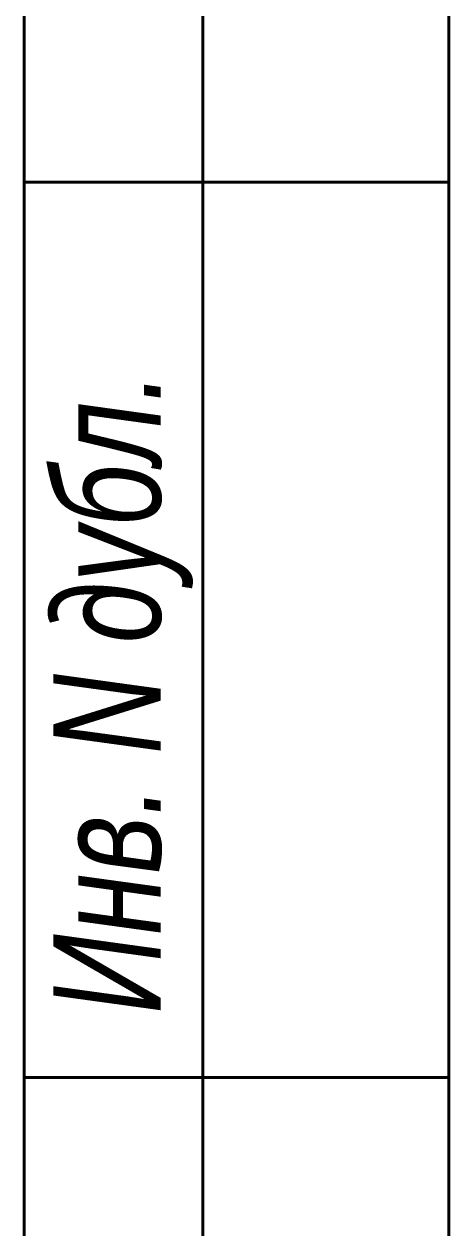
# Model space of a CAD drawing. Header units: millimetres. Extents: x 12064 to 35004, y -6103 to -2658.
# Drawn here: x 32795.33 to 32807.21, y -3060.77 to -3027.15 of the extents above; entities that cross this region are included whole.
import ezdxf

# ---------------------------------------------------------------- set-up
doc = ezdxf.new("R2010")
doc.units = ezdxf.units.MM
doc.layers.add('Layer_04', color=5, linetype='Continuous', lineweight=13)
doc.layers.add('Layer_07', color=250, linetype='Continuous', lineweight=40)
doc.styles.add('Style_01', font='ARIALNI.TTF', dxfattribs={"width": 0.9, "height": 3.5})

msp = doc.modelspace()

# ---------------------------------------------------------------- linework, layer by layer
at = {"layer": 'Layer_07', "linetype": 'Continuous'}
for p, q in [((32807.205, -3086.531), (32807.205, -2854.567)), ((32795.329, -3141.567), (32795.329, -2996.567)), ((32800.329, -3141.567), (32800.329, -2996.567)), ((32795.329, -3031.567), (32807.205, -3031.567)), ((32795.329, -3056.567), (32807.205, -3056.567))]:
    msp.add_line(p, q, dxfattribs=at)

# ---------------------------------------------------------------- texts
at = {"layer": 'Layer_04', "linetype": 'Continuous', "style": 'Style_01', "width": 0.9}
msp.add_text('Инв. N дубл.', height=3, rotation=90, dxfattribs=at).set_placement((32799.146, -3054.783))

doc.saveas('drawing.dxf')
